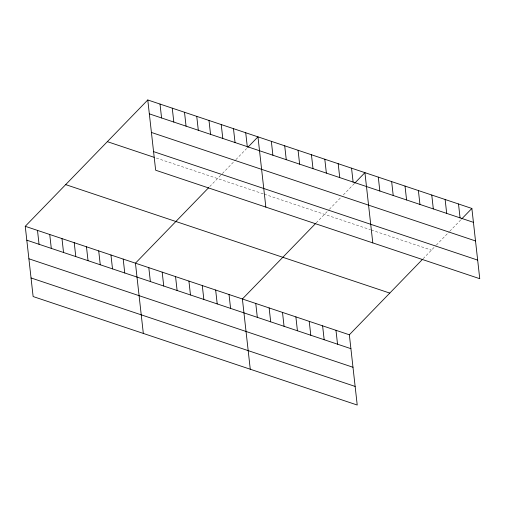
<?xml version="1.0" encoding="UTF-8"?>
<svg xmlns="http://www.w3.org/2000/svg" width="505" height="505" viewBox="0 0 505 505"><rect width="100%" height="100%" fill="white"/><g stroke="black" fill="none" stroke-linecap="round" stroke-linejoin="round"><path stroke-width="0.38" stroke-dasharray="2.52 1.89" d="M209.72 186.597L221.846 174.099M222.383 173.543L235.324 160.199M235.867 159.643L246.648 148.527M316.155 222.932L328.799 209.897M329.336 209.341L340.66 197.663M343.356 194.886L354.138 183.769M423.108 258.73L435.752 245.695M436.288 245.14L449.229 231.795M449.766 231.239L461.09 219.568M156.316 158.052L263.585 193.958M264.323 194.204L370.537 229.756M371.276 230.002L431.44 250.139"/><path stroke-width="0.76" d="M422.584 259.267L349.346 334.783L357.224 405.029L33.128 296.549L25.25 226.303L147.776 99.971L471.872 208.451L479.75 278.697L155.654 170.217L147.776 99.971M208.679 187.671L135.441 263.187L143.325 333.433M247.721 147.416L257.967 136.855L265.845 207.1M315.631 223.469L242.394 298.985L250.272 369.231M354.674 183.214L364.919 172.653L372.797 242.899M461.627 219.012L471.872 208.451M149.335 113.859L473.431 222.339M151.418 132.455L475.514 240.935M153.57 151.62L477.667 260.1M107.344 141.659L154.158 157.326M65.682 184.615L389.778 293.089M25.25 226.303L349.346 334.783M26.809 240.191L350.906 348.671M28.892 258.787L352.989 367.268M31.045 277.952L355.141 386.432M458.502 203.976L460.061 217.863M445.132 199.5L446.691 213.388M431.762 195.025L433.322 208.912M418.392 190.549L419.952 204.437M405.023 186.074L406.582 199.967M391.659 181.604L393.212 195.492M378.289 177.129L379.848 191.016M351.549 168.178L353.109 182.065M338.18 163.702L339.739 177.59M324.81 159.226L326.369 173.114M335.976 330.308L337.536 344.195M311.44 154.751L312.999 168.638M322.607 325.832L324.166 339.72M298.076 150.275L299.629 164.169M309.237 321.357L310.796 335.244M284.706 145.806L286.266 159.694M295.873 316.881L297.426 330.769M271.337 141.331L272.896 155.218M282.503 312.406L284.056 326.293M269.133 307.93L270.693 321.824M245.72 132.758L247.28 146.646M255.764 303.454L257.323 317.348M233.48 128.655L235.04 142.549M221.234 124.558L222.793 138.446M229.024 294.51L230.583 308.397M208.994 120.461L210.553 134.349M196.748 116.365L198.307 130.252M215.654 290.034L217.213 303.922M184.508 112.268L186.061 126.155M202.29 285.559L203.843 299.446M172.262 108.165L173.821 122.059M188.92 281.083L190.473 294.97M160.016 104.068L161.575 117.955M175.551 276.607L177.11 290.495M162.181 272.132L163.74 286.019M148.811 267.656L150.37 281.55M123.201 259.084L124.754 272.978M110.955 254.987L112.514 268.875M98.715 250.89L100.268 264.778M86.469 246.793L88.028 260.681M74.222 242.697L75.782 256.584M61.982 238.594L63.542 252.487M49.736 234.497L51.295 248.384M37.496 230.4L39.049 244.287"/></g></svg>
